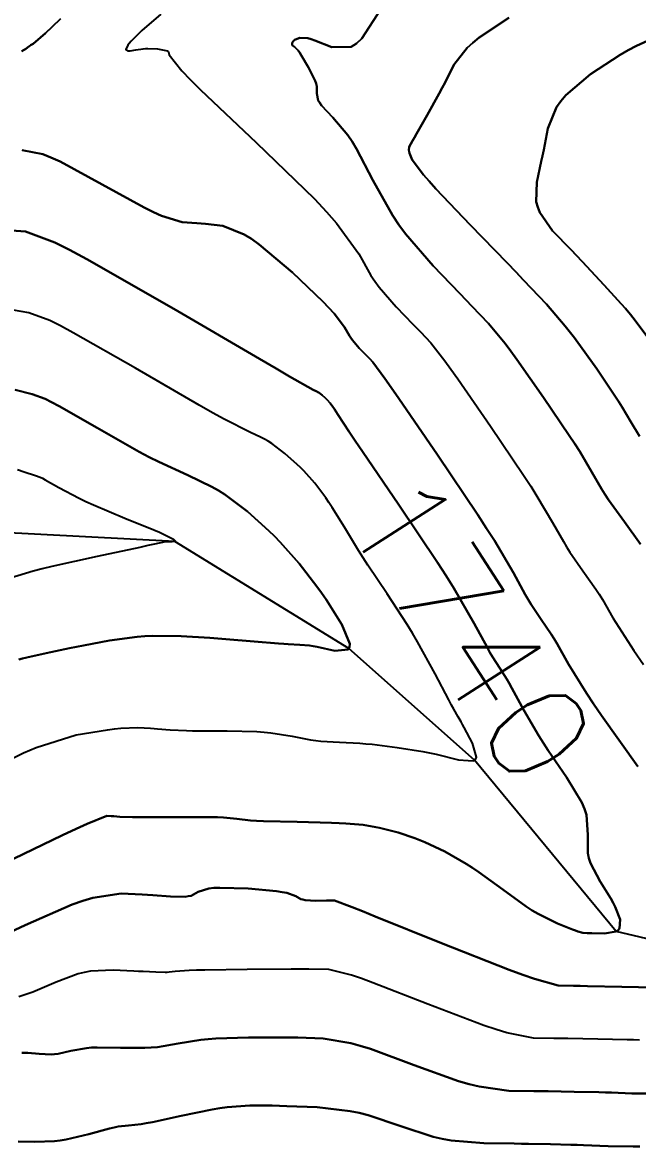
# Model space of a CAD drawing. Header units: metres. Extents: x 837475 to 838479, y 1189012 to 1191015.
# Drawn here: x 837827.79 to 837851.78, y 1189629.91 to 1189673.72 of the extents above; entities that cross this region are included whole.
import ezdxf

# ---------------------------------------------------------------- set-up
doc = ezdxf.new("R2010")
doc.units = ezdxf.units.M
doc.header["$LTSCALE"] = 0.3
for name, color, linetype in [('COTAS 10', 1, 'Continuous'), ('COTAS INT', 252, 'Continuous'), ('DRENAJE', 5, 'Continuous')]:
    doc.layers.add(name, color=color, linetype=linetype)
doc.styles.get("Standard").update_dxf_attribs({"font": 'simplex.shx'})

msp = doc.modelspace()

# ---------------------------------------------------------------- linework, layer by layer
at = {"layer": 'COTAS 10'}
for points in [[(837852.883, 1189673.333), (837851.737, 1189672.811), (837851.419, 1189672.64), (837851.101, 1189672.459), (837849.946, 1189671.71), (837848.986, 1189670.884), (837848.789, 1189670.655), (837848.624, 1189670.424), (837848.277, 1189669.588), (837848.121, 1189668.757), (837848.075, 1189668.53), (837848.028, 1189668.305), (837847.851, 1189667.501), (837847.834, 1189666.727), (837847.888, 1189666.52), (837847.968, 1189666.317), (837848.471, 1189665.606), (837849.187, 1189664.862), (837849.402, 1189664.637), (837849.623, 1189664.403), (837850.484, 1189663.489), (837851.146, 1189662.751), (837851.308, 1189662.57), (837851.508, 1189662.334), (837851.695, 1189662.105), (837852.265, 1189661.342)], [(837852.265, 1189661.342), (837851.695, 1189662.105), (837851.508, 1189662.334), (837851.308, 1189662.57), (837851.146, 1189662.751), (837850.484, 1189663.489), (837849.623, 1189664.403), (837849.402, 1189664.637), (837849.187, 1189664.862), (837848.471, 1189665.606), (837847.968, 1189666.317), (837847.888, 1189666.52), (837847.834, 1189666.727), (837847.851, 1189667.501), (837848.028, 1189668.305), (837848.075, 1189668.53), (837848.121, 1189668.757), (837848.277, 1189669.588), (837848.624, 1189670.424), (837848.789, 1189670.655), (837848.986, 1189670.884), (837849.946, 1189671.71), (837851.101, 1189672.459), (837851.419, 1189672.64), (837851.737, 1189672.811), (837852.883, 1189673.333)], [(837827.365, 1189665.612), (837827.908, 1189665.58), (837829.049, 1189665.151), (837829.621, 1189664.861), (837830.303, 1189664.497), (837833.693, 1189662.566), (837837.03, 1189660.612), (837837.679, 1189660.235), (837838.209, 1189659.928), (837839.131, 1189659.408), (837839.273, 1189659.34), (837839.311, 1189659.318), (837839.335, 1189659.304), (837839.349, 1189659.294), (837839.483, 1189659.195), (837839.609, 1189659.082), (837839.675, 1189659.016), (837839.787, 1189658.889), (837839.899, 1189658.741), (837839.932, 1189658.693), (837839.965, 1189658.643), (837840.09, 1189658.44), (837840.535, 1189657.766), (837840.769, 1189657.419), (837841.051, 1189657.003), (837842.474, 1189654.923), (837843.982, 1189652.672), (837844.318, 1189652.149), (837844.62, 1189651.67), (837845.415, 1189650.299), (837845.911, 1189649.37), (837846.024, 1189649.168), (837846.126, 1189648.991), (837846.405, 1189648.552), (837846.677, 1189648.13), (837846.775, 1189647.964), (837846.883, 1189647.776), (837847.353, 1189646.919), (837847.932, 1189645.911), (837848.109, 1189645.628), (837848.292, 1189645.344), (837849.013, 1189644.304), (837849.607, 1189643.321), (837849.013, 1189644.304), (837848.292, 1189645.344), (837848.109, 1189645.628), (837847.932, 1189645.911), (837847.353, 1189646.919), (837846.883, 1189647.776), (837846.775, 1189647.964), (837846.677, 1189648.13), (837846.405, 1189648.552), (837846.126, 1189648.991), (837846.024, 1189649.168), (837845.911, 1189649.37), (837845.415, 1189650.299), (837844.62, 1189651.67), (837844.318, 1189652.149), (837843.982, 1189652.672), (837842.474, 1189654.923), (837841.051, 1189657.003), (837840.769, 1189657.419), (837840.535, 1189657.766), (837840.09, 1189658.44), (837839.965, 1189658.643), (837839.932, 1189658.693), (837839.899, 1189658.741), (837839.787, 1189658.889), (837839.675, 1189659.016), (837839.609, 1189659.082), (837839.483, 1189659.195), (837839.349, 1189659.294), (837839.335, 1189659.304), (837839.311, 1189659.318), (837839.273, 1189659.34), (837839.131, 1189659.408), (837838.209, 1189659.928), (837837.679, 1189660.235), (837837.03, 1189660.612), (837833.693, 1189662.566), (837830.303, 1189664.497), (837829.621, 1189664.861), (837829.049, 1189665.151), (837827.908, 1189665.58), (837827.365, 1189665.612)], [(837826.673, 1189640.756), (837829.356, 1189642.044), (837829.881, 1189642.289), (837830.311, 1189642.486), (837831.077, 1189642.794), (837831.245, 1189642.785), (837831.299, 1189642.781), (837831.355, 1189642.777), (837831.582, 1189642.76), (837832.078, 1189642.746), (837832.305, 1189642.745), (837832.569, 1189642.744), (837833.845, 1189642.749), (837835.128, 1189642.745), (837835.398, 1189642.738), (837835.629, 1189642.729), (837836.156, 1189642.678), (837836.688, 1189642.619), (837836.923, 1189642.606), (837837.196, 1189642.594), (837838.501, 1189642.561), (837839.841, 1189642.528), (837840.137, 1189642.516), (837840.4, 1189642.503), (837841.078, 1189642.446), (837841.57, 1189642.36), (837841.716, 1189642.329), (837841.867, 1189642.294), (837842.448, 1189642.144), (837843.096, 1189641.927), (837843.29, 1189641.85), (837843.489, 1189641.766), (837844.261, 1189641.403), (837845.102, 1189640.926), (837845.345, 1189640.771), (837845.593, 1189640.605), (837846.525, 1189639.921), (837847.438, 1189639.261), (837847.673, 1189639.11), (837847.9, 1189638.973), (837848.658, 1189638.596), (837849.241, 1189638.365), (837849.358, 1189638.321), (837849.456, 1189638.286), (837849.648, 1189638.229), (837849.818, 1189638.226), (837849.902, 1189638.225), (837850.002, 1189638.223), (837850.494, 1189638.214), (837850.95, 1189638.29), (837851.027, 1189638.342), (837851.082, 1189638.408), (837851.101, 1189638.758), (837850.908, 1189639.25), (837850.829, 1189639.406), (837850.738, 1189639.569), (837850.319, 1189640.23), (837849.947, 1189640.945), (837849.886, 1189641.143), (837849.843, 1189641.34), (837849.842, 1189642.054), (837849.786, 1189642.833), (837849.71, 1189643.072), (837849.607, 1189643.321), (837849.71, 1189643.072), (837849.786, 1189642.833), (837849.842, 1189642.054), (837849.843, 1189641.34), (837849.886, 1189641.143), (837849.947, 1189640.945), (837850.319, 1189640.23), (837850.738, 1189639.569), (837850.829, 1189639.406), (837850.908, 1189639.25), (837851.101, 1189638.758), (837851.082, 1189638.408), (837851.027, 1189638.342), (837850.95, 1189638.29), (837850.494, 1189638.214), (837850.002, 1189638.223), (837849.902, 1189638.225), (837849.818, 1189638.226), (837849.648, 1189638.229), (837849.456, 1189638.286), (837849.358, 1189638.321), (837849.241, 1189638.365), (837848.658, 1189638.596), (837847.9, 1189638.973), (837847.673, 1189639.11), (837847.438, 1189639.261), (837846.525, 1189639.921), (837845.593, 1189640.605), (837845.345, 1189640.771), (837845.102, 1189640.926), (837844.261, 1189641.403), (837843.489, 1189641.766), (837843.29, 1189641.85), (837843.096, 1189641.927), (837842.448, 1189642.144), (837841.867, 1189642.294), (837841.716, 1189642.329), (837841.57, 1189642.36), (837841.078, 1189642.446), (837840.4, 1189642.503), (837840.137, 1189642.516), (837839.841, 1189642.528), (837838.501, 1189642.561), (837837.196, 1189642.594), (837836.923, 1189642.606), (837836.688, 1189642.619), (837836.156, 1189642.678), (837835.629, 1189642.729), (837835.398, 1189642.738), (837835.128, 1189642.745), (837833.845, 1189642.749), (837832.569, 1189642.744), (837832.305, 1189642.745), (837832.078, 1189642.746), (837831.582, 1189642.76), (837831.355, 1189642.777), (837831.299, 1189642.781), (837831.245, 1189642.785), (837831.077, 1189642.794), (837830.311, 1189642.486), (837829.881, 1189642.289), (837829.356, 1189642.044), (837826.673, 1189640.756)]]:
    msp.add_lwpolyline(points, dxfattribs=at)
at = {"layer": 'COTAS INT'}
for points in [[(837841.77, 1189674.237), (837841.032, 1189673.094), (837840.825, 1189672.906), (837840.616, 1189672.774), (837839.855, 1189672.759), (837839.195, 1189673.027), (837839.051, 1189673.073), (837838.924, 1189673.107), (837838.607, 1189673.127), (837838.434, 1189673.061), (837838.399, 1189673.041), (837838.369, 1189673.02), (837838.307, 1189672.936), (837838.305, 1189672.857), (837838.313, 1189672.838), (837838.325, 1189672.821), (837838.401, 1189672.772), (837838.547, 1189672.625), (837838.603, 1189672.546), (837838.666, 1189672.45), (837838.951, 1189671.968), (837839.201, 1189671.454), (837839.243, 1189671.338), (837839.272, 1189671.233), (837839.275, 1189670.952), (837839.324, 1189670.684), (837839.382, 1189670.589), (837839.458, 1189670.483), (837839.894, 1189670.024), (837840.475, 1189669.331), (837840.644, 1189669.079), (837840.815, 1189668.799), (837841.46, 1189667.57), (837842.226, 1189666.206), (837842.473, 1189665.841), (837842.735, 1189665.482), (837843.81, 1189664.235), (837844.856, 1189663.155), (837845.1, 1189662.901), (837845.324, 1189662.667), (837845.97, 1189661.987), (837846.613, 1189661.21), (837846.837, 1189660.915), (837847.08, 1189660.585), (837848.12, 1189659.108), (837849.118, 1189657.625), (837849.334, 1189657.292), (837849.525, 1189656.993), (837849.997, 1189656.193), (837850.376, 1189655.542), (837850.508, 1189655.337), (837850.653, 1189655.121), (837851.271, 1189654.253), (837851.893, 1189653.384)], [(837851.893, 1189653.384), (837851.271, 1189654.253), (837850.653, 1189655.121), (837850.508, 1189655.337), (837850.376, 1189655.542), (837849.997, 1189656.193), (837849.525, 1189656.993), (837849.334, 1189657.292), (837849.118, 1189657.625), (837848.12, 1189659.108), (837847.08, 1189660.585), (837846.837, 1189660.915), (837846.613, 1189661.21), (837845.97, 1189661.987), (837845.324, 1189662.667), (837845.1, 1189662.901), (837844.856, 1189663.155), (837843.81, 1189664.235), (837842.735, 1189665.482), (837842.473, 1189665.841), (837842.226, 1189666.206), (837841.46, 1189667.57), (837840.815, 1189668.799), (837840.644, 1189669.079), (837840.475, 1189669.331), (837839.894, 1189670.024), (837839.458, 1189670.483), (837839.382, 1189670.589), (837839.324, 1189670.684), (837839.275, 1189670.952), (837839.272, 1189671.233), (837839.243, 1189671.338), (837839.201, 1189671.454), (837838.951, 1189671.968), (837838.666, 1189672.45), (837838.603, 1189672.546), (837838.547, 1189672.625), (837838.401, 1189672.772), (837838.325, 1189672.821), (837838.313, 1189672.838), (837838.305, 1189672.857), (837838.307, 1189672.936), (837838.369, 1189673.02), (837838.399, 1189673.041), (837838.434, 1189673.061), (837838.607, 1189673.127), (837838.924, 1189673.107), (837839.051, 1189673.073), (837839.195, 1189673.027), (837839.855, 1189672.759), (837840.616, 1189672.774), (837840.825, 1189672.906), (837841.032, 1189673.094), (837841.77, 1189674.237)], [(837829.277, 1189673.859), (837828.949, 1189673.557), (837828.68, 1189673.311), (837828.201, 1189672.893), (837828.1, 1189672.833), (837828.069, 1189672.812), (837828.038, 1189672.79), (837827.914, 1189672.697), (837827.759, 1189672.599)], [(837827.759, 1189672.599), (837827.914, 1189672.697), (837828.038, 1189672.79), (837828.069, 1189672.812), (837828.1, 1189672.833), (837828.201, 1189672.893), (837828.68, 1189673.311), (837828.949, 1189673.557), (837829.277, 1189673.859)], [(837833.187, 1189674.053), (837832.438, 1189673.404), (837832.025, 1189672.993), (837831.95, 1189672.907), (837831.892, 1189672.834), (837831.823, 1189672.671), (837831.907, 1189672.618), (837831.946, 1189672.614), (837831.99, 1189672.614), (837832.207, 1189672.654), (837832.495, 1189672.702), (837832.585, 1189672.708), (837832.68, 1189672.711), (837833.061, 1189672.696), (837833.38, 1189672.637), (837833.437, 1189672.613), (837833.479, 1189672.585), (837833.514, 1189672.456), (837834.001, 1189671.84), (837834.328, 1189671.505), (837834.738, 1189671.099), (837836.911, 1189669.042), (837839.177, 1189666.843), (837839.645, 1189666.348), (837840.043, 1189665.903), (837840.908, 1189664.708), (837841.384, 1189663.859), (837841.538, 1189663.633), (837841.701, 1189663.41), (837842.37, 1189662.634), (837843.02, 1189661.962), (837843.172, 1189661.804), (837843.311, 1189661.659), (837843.713, 1189661.236), (837844.266, 1189660.529), (837844.501, 1189660.205), (837844.772, 1189659.826), (837846.047, 1189657.991), (837847.335, 1189656.077), (837847.615, 1189655.648), (837847.86, 1189655.261), (837848.469, 1189654.228), (837848.888, 1189653.485), (837849.014, 1189653.281), (837849.144, 1189653.078), (837849.649, 1189652.353), (837850.154, 1189651.633), (837850.284, 1189651.433), (837850.409, 1189651.233), (837850.825, 1189650.51), (837851.638, 1189649.242), (837852.013, 1189648.698)], [(837833.187, 1189674.053), (837832.438, 1189673.404), (837832.025, 1189672.993), (837831.95, 1189672.907), (837831.892, 1189672.834), (837831.823, 1189672.671), (837831.907, 1189672.618), (837831.946, 1189672.614), (837831.99, 1189672.614), (837832.207, 1189672.654), (837832.495, 1189672.702), (837832.585, 1189672.708), (837832.68, 1189672.711), (837833.061, 1189672.696), (837833.38, 1189672.637), (837833.437, 1189672.613), (837833.479, 1189672.585), (837833.514, 1189672.456), (837834.001, 1189671.84), (837834.328, 1189671.505), (837834.738, 1189671.099), (837836.911, 1189669.042), (837839.177, 1189666.843), (837839.645, 1189666.348), (837840.043, 1189665.903), (837840.908, 1189664.708), (837841.384, 1189663.859), (837841.538, 1189663.633), (837841.701, 1189663.41), (837842.37, 1189662.634), (837843.02, 1189661.962), (837843.172, 1189661.804), (837843.311, 1189661.659), (837843.713, 1189661.236), (837844.266, 1189660.529), (837844.501, 1189660.205), (837844.772, 1189659.826), (837846.047, 1189657.991), (837847.335, 1189656.077), (837847.615, 1189655.648), (837847.86, 1189655.261), (837848.469, 1189654.228), (837848.888, 1189653.485), (837849.014, 1189653.281), (837849.144, 1189653.078), (837849.649, 1189652.353), (837850.154, 1189651.633), (837850.284, 1189651.433), (837850.409, 1189651.233), (837850.825, 1189650.51), (837851.638, 1189649.242), (837852.013, 1189648.698)], [(837851.864, 1189657.599), (837851.524, 1189658.157), (837851.189, 1189658.725), (837851.054, 1189658.937), (837850.9, 1189659.173), (837850.192, 1189660.225), (837849.387, 1189661.345), (837849.326, 1189661.426), (837849.172, 1189661.624), (837848.961, 1189661.89), (837848.227, 1189662.738), (837847.338, 1189663.675), (837847.029, 1189663.998), (837846.692, 1189664.347), (837845.251, 1189665.837), (837843.92, 1189667.239), (837843.653, 1189667.533), (837843.43, 1189667.787), (837842.993, 1189668.366), (837842.883, 1189668.635), (837842.867, 1189668.694), (837842.856, 1189668.745), (837842.869, 1189668.872), (837843.009, 1189669.112), (837843.08, 1189669.234), (837843.164, 1189669.381), (837843.581, 1189670.115), (837844.048, 1189670.958), (837844.164, 1189671.173), (837844.274, 1189671.381), (837844.621, 1189672.067), (837845.136, 1189672.735), (837845.353, 1189672.931), (837845.601, 1189673.133), (837846.762, 1189673.903)], [(837846.762, 1189673.903), (837845.601, 1189673.133), (837845.353, 1189672.931), (837845.136, 1189672.735), (837844.621, 1189672.067), (837844.274, 1189671.381), (837844.164, 1189671.173), (837844.048, 1189670.958), (837843.581, 1189670.115), (837843.164, 1189669.381), (837843.08, 1189669.234), (837843.009, 1189669.112), (837842.869, 1189668.872), (837842.856, 1189668.745), (837842.867, 1189668.694), (837842.883, 1189668.635), (837842.993, 1189668.366), (837843.43, 1189667.787), (837843.653, 1189667.533), (837843.92, 1189667.239), (837845.251, 1189665.837), (837846.692, 1189664.347), (837847.029, 1189663.998), (837847.338, 1189663.675), (837848.227, 1189662.738), (837848.961, 1189661.89), (837849.172, 1189661.624), (837849.326, 1189661.426), (837849.387, 1189661.345), (837850.192, 1189660.225), (837850.9, 1189659.173), (837851.054, 1189658.937), (837851.189, 1189658.725), (837851.524, 1189658.157), (837851.864, 1189657.599)], [(837827.779, 1189668.751), (837828.581, 1189668.588), (837828.899, 1189668.461), (837829.257, 1189668.298), (837830.895, 1189667.411), (837832.535, 1189666.505), (837832.894, 1189666.329), (837833.212, 1189666.186), (837834.021, 1189665.942), (837834.592, 1189665.901), (837834.76, 1189665.885), (837834.934, 1189665.868), (837835.599, 1189665.793), (837836.439, 1189665.463), (837836.722, 1189665.286), (837837.028, 1189665.071), (837838.318, 1189663.983), (837839.503, 1189662.845), (837839.743, 1189662.598), (837839.945, 1189662.382), (837840.356, 1189661.846), (837840.543, 1189661.513), (837840.603, 1189661.424), (837840.667, 1189661.337), (837840.929, 1189661.033), (837841.184, 1189660.769), (837841.244, 1189660.707), (837841.298, 1189660.65), (837841.348, 1189660.598), (837841.456, 1189660.484), (837841.918, 1189659.849), (837842.166, 1189659.496), (837842.465, 1189659.066), (837843.974, 1189656.875), (837845.552, 1189654.529), (837845.895, 1189654.003), (837846.196, 1189653.53), (837846.942, 1189652.264), (837847.4, 1189651.427), (837847.519, 1189651.225), (837847.635, 1189651.034), (837848.027, 1189650.452), (837848.415, 1189649.881), (837848.529, 1189649.698), (837848.646, 1189649.505), (837849.089, 1189648.714), (837849.785, 1189647.576), (837850.061, 1189647.163), (837850.373, 1189646.707), (837851.79, 1189644.724)], [(837851.79, 1189644.724), (837850.373, 1189646.707), (837850.061, 1189647.163), (837849.785, 1189647.576), (837849.089, 1189648.714), (837848.646, 1189649.505), (837848.529, 1189649.698), (837848.415, 1189649.881), (837848.027, 1189650.452), (837847.635, 1189651.034), (837847.519, 1189651.225), (837847.4, 1189651.427), (837846.942, 1189652.264), (837846.196, 1189653.53), (837845.895, 1189654.003), (837845.552, 1189654.529), (837843.974, 1189656.875), (837842.465, 1189659.066), (837842.166, 1189659.496), (837841.918, 1189659.849), (837841.456, 1189660.484), (837841.348, 1189660.598), (837841.298, 1189660.65), (837841.244, 1189660.707), (837841.184, 1189660.769), (837840.929, 1189661.033), (837840.667, 1189661.337), (837840.603, 1189661.424), (837840.543, 1189661.513), (837840.356, 1189661.846), (837839.945, 1189662.382), (837839.743, 1189662.598), (837839.503, 1189662.845), (837838.318, 1189663.983), (837837.028, 1189665.071), (837836.722, 1189665.286), (837836.439, 1189665.463), (837835.599, 1189665.793), (837834.934, 1189665.868), (837834.76, 1189665.885), (837834.592, 1189665.901), (837834.021, 1189665.942), (837833.212, 1189666.186), (837832.894, 1189666.329), (837832.535, 1189666.505), (837830.895, 1189667.411), (837829.257, 1189668.298), (837828.899, 1189668.461), (837828.581, 1189668.588), (837827.779, 1189668.751)], [(837827.309, 1189644.996), (837827.831, 1189645.246), (837828.326, 1189645.462), (837829.888, 1189645.948), (837831.1, 1189646.15), (837831.374, 1189646.186), (837831.621, 1189646.214), (837832.292, 1189646.243), (837832.786, 1189646.212), (837832.923, 1189646.202), (837833.059, 1189646.192), (837833.549, 1189646.151), (837834.188, 1189646.117), (837834.418, 1189646.111), (837834.672, 1189646.107), (837835.778, 1189646.105), (837836.93, 1189646.079), (837837.212, 1189646.06), (837837.478, 1189646.035), (837838.305, 1189645.899), (837839.027, 1189645.76), (837839.228, 1189645.732), (837839.429, 1189645.709), (837840.155, 1189645.667), (837840.943, 1189645.629), (837841.182, 1189645.609), (837841.431, 1189645.585), (837842.408, 1189645.465), (837843.404, 1189645.302), (837843.666, 1189645.251), (837843.921, 1189645.198), (837844.792, 1189644.982), (837845.169, 1189644.956), (837845.381, 1189644.94), (837845.46, 1189644.995), (837845.502, 1189645.08), (837845.346, 1189645.628), (837845.019, 1189646.235), (837844.953, 1189646.356), (837844.897, 1189646.457), (837844.782, 1189646.652), (837844.617, 1189646.948), (837844.529, 1189647.112), (837844.423, 1189647.313), (837843.888, 1189648.335), (837843.203, 1189649.577), (837843.002, 1189649.917), (837842.796, 1189650.254), (837842.014, 1189651.453), (837841.264, 1189652.572), (837841.078, 1189652.858), (837840.902, 1189653.134), (837840.345, 1189654.045), (837839.867, 1189654.821), (837839.74, 1189655.012), (837839.616, 1189655.193), (837839.187, 1189655.76), (837838.758, 1189656.242), (837838.634, 1189656.37), (837838.506, 1189656.496), (837838.025, 1189656.927), (837837.517, 1189657.305), (837837.372, 1189657.396), (837837.225, 1189657.481), (837837.07, 1189657.556), (837836.682, 1189657.741), (837835.658, 1189658.259), (837835.207, 1189658.507), (837834.685, 1189658.801), (837832.198, 1189660.241), (837829.76, 1189661.63), (837829.269, 1189661.892), (837828.858, 1189662.1), (837828.038, 1189662.409), (837827.434, 1189662.508)], [(837827.309, 1189644.996), (837827.831, 1189645.246), (837828.326, 1189645.462), (837829.888, 1189645.948), (837831.1, 1189646.15), (837831.374, 1189646.186), (837831.621, 1189646.214), (837832.292, 1189646.243), (837832.786, 1189646.212), (837832.923, 1189646.202), (837833.059, 1189646.192), (837833.549, 1189646.151), (837834.188, 1189646.117), (837834.418, 1189646.111), (837834.672, 1189646.107), (837835.778, 1189646.105), (837836.93, 1189646.079), (837837.212, 1189646.06), (837837.478, 1189646.035), (837838.305, 1189645.899), (837839.027, 1189645.76), (837839.228, 1189645.732), (837839.429, 1189645.709), (837840.155, 1189645.667), (837840.943, 1189645.629), (837841.182, 1189645.609), (837841.431, 1189645.585), (837842.408, 1189645.465), (837843.404, 1189645.302), (837843.666, 1189645.251), (837843.921, 1189645.198), (837844.792, 1189644.982), (837845.169, 1189644.956), (837845.381, 1189644.94), (837845.46, 1189644.995), (837845.502, 1189645.08), (837845.346, 1189645.628), (837845.019, 1189646.235), (837844.953, 1189646.356), (837844.897, 1189646.457), (837844.782, 1189646.652), (837844.617, 1189646.948), (837844.529, 1189647.112), (837844.423, 1189647.313), (837843.888, 1189648.335), (837843.203, 1189649.577), (837843.002, 1189649.917), (837842.796, 1189650.254), (837842.014, 1189651.453), (837841.264, 1189652.572), (837841.078, 1189652.858), (837840.902, 1189653.134), (837840.345, 1189654.045), (837839.867, 1189654.821), (837839.74, 1189655.012), (837839.616, 1189655.193), (837839.187, 1189655.76), (837838.758, 1189656.242), (837838.634, 1189656.37), (837838.506, 1189656.496), (837838.025, 1189656.927), (837837.517, 1189657.305), (837837.372, 1189657.396), (837837.225, 1189657.481), (837837.07, 1189657.556), (837836.682, 1189657.741), (837835.658, 1189658.259), (837835.207, 1189658.507), (837834.685, 1189658.801), (837832.198, 1189660.241), (837829.76, 1189661.63), (837829.269, 1189661.892), (837828.858, 1189662.1), (837828.038, 1189662.409), (837827.434, 1189662.508)], [(837827.503, 1189659.405), (837828.168, 1189659.237), (837828.668, 1189659.049), (837828.918, 1189658.922), (837829.217, 1189658.763), (837830.703, 1189657.916), (837832.341, 1189656.99), (837832.736, 1189656.78), (837833.106, 1189656.59), (837834.234, 1189656.073), (837835.178, 1189655.622), (837835.432, 1189655.474), (837835.684, 1189655.316), (837836.568, 1189654.66), (837837.404, 1189653.91), (837837.625, 1189653.692), (837837.842, 1189653.469), (837838.587, 1189652.63), (837839.277, 1189651.739), (837839.459, 1189651.483), (837839.636, 1189651.224), (837840.242, 1189650.259), (837840.554, 1189649.5), (837840.546, 1189649.371), (837840.497, 1189649.277), (837839.977, 1189649.233), (837839.288, 1189649.382), (837839.131, 1189649.411), (837838.99, 1189649.433), (837838.606, 1189649.468), (837838.159, 1189649.486), (837837.978, 1189649.498), (837837.773, 1189649.514), (837836.827, 1189649.595), (837835.716, 1189649.688), (837835.407, 1189649.712), (837835.098, 1189649.734), (837833.977, 1189649.803), (837832.865, 1189649.814), (837832.562, 1189649.799), (837832.26, 1189649.776), (837831.188, 1189649.629), (837830.164, 1189649.434), (837829.893, 1189649.381), (837829.627, 1189649.328), (837828.714, 1189649.139), (837827.957, 1189648.97), (837827.79, 1189648.929), (837827.642, 1189648.891)], [(837827.642, 1189648.891), (837827.79, 1189648.929), (837827.957, 1189648.97), (837828.714, 1189649.139), (837829.627, 1189649.328), (837829.893, 1189649.381), (837830.164, 1189649.434), (837831.188, 1189649.629), (837832.26, 1189649.776), (837832.562, 1189649.799), (837832.865, 1189649.814), (837833.977, 1189649.803), (837835.098, 1189649.734), (837835.407, 1189649.712), (837835.716, 1189649.688), (837836.827, 1189649.595), (837837.773, 1189649.514), (837837.978, 1189649.498), (837838.159, 1189649.486), (837838.606, 1189649.468), (837838.99, 1189649.433), (837839.131, 1189649.411), (837839.288, 1189649.382), (837839.977, 1189649.233), (837840.497, 1189649.277), (837840.546, 1189649.371), (837840.554, 1189649.5), (837840.242, 1189650.259), (837839.636, 1189651.224), (837839.459, 1189651.483), (837839.277, 1189651.739), (837838.587, 1189652.63), (837837.842, 1189653.469), (837837.625, 1189653.692), (837837.404, 1189653.91), (837836.568, 1189654.66), (837835.684, 1189655.316), (837835.432, 1189655.474), (837835.178, 1189655.622), (837834.234, 1189656.073), (837833.106, 1189656.59), (837832.736, 1189656.78), (837832.341, 1189656.99), (837830.703, 1189657.916), (837829.217, 1189658.763), (837828.918, 1189658.922), (837828.668, 1189659.049), (837828.168, 1189659.237), (837827.503, 1189659.405)], [(837827.588, 1189656.291), (837827.848, 1189656.202), (837828.297, 1189656.066), (837828.477, 1189655.998), (837828.567, 1189655.953), (837828.674, 1189655.896), (837829.207, 1189655.592), (837829.996, 1189655.179), (837830.265, 1189655.053), (837830.555, 1189654.922), (837831.785, 1189654.406), (837832.911, 1189653.946), (837833.135, 1189653.85), (837833.322, 1189653.768), (837833.682, 1189653.584), (837833.742, 1189653.51), (837833.74, 1189653.497), (837833.73, 1189653.486), (837833.625, 1189653.475), (837833.491, 1189653.48), (837833.462, 1189653.481), (837833.436, 1189653.481), (837833.373, 1189653.476), (837832.939, 1189653.385), (837832.68, 1189653.33), (837832.361, 1189653.262), (837830.706, 1189652.911), (837828.94, 1189652.516), (837828.55, 1189652.421), (837828.204, 1189652.332), (837827.312, 1189652.061)], [(837827.588, 1189656.291), (837827.848, 1189656.202), (837828.297, 1189656.066), (837828.477, 1189655.998), (837828.567, 1189655.953), (837828.674, 1189655.896), (837829.207, 1189655.592), (837829.996, 1189655.179), (837830.265, 1189655.053), (837830.555, 1189654.922), (837831.785, 1189654.406), (837832.911, 1189653.946), (837833.135, 1189653.85), (837833.322, 1189653.768), (837833.682, 1189653.584), (837833.742, 1189653.51), (837833.74, 1189653.497), (837833.73, 1189653.486), (837833.625, 1189653.475), (837833.491, 1189653.48), (837833.462, 1189653.481), (837833.436, 1189653.481), (837833.373, 1189653.476), (837832.939, 1189653.385), (837832.68, 1189653.33), (837832.361, 1189653.262), (837830.706, 1189652.911), (837828.94, 1189652.516), (837828.55, 1189652.421), (837828.204, 1189652.332), (837827.312, 1189652.061)], [(837852.466, 1189636.11), (837851.167, 1189636.136), (837849.828, 1189636.161), (837849.54, 1189636.166), (837849.289, 1189636.171), (837848.684, 1189636.18), (837847.762, 1189636.436), (837847.311, 1189636.596), (837846.775, 1189636.795), (837844.134, 1189637.835), (837841.55, 1189638.875), (837841.05, 1189639.074), (837840.644, 1189639.234), (837839.958, 1189639.49), (837839.8, 1189639.492), (837839.642, 1189639.492), (837839.231, 1189639.488), (837838.812, 1189639.512), (837838.723, 1189639.529), (837838.644, 1189639.549), (837838.455, 1189639.661), (837838.099, 1189639.792), (837837.916, 1189639.825), (837837.697, 1189639.857), (837836.597, 1189639.958), (837835.483, 1189639.994), (837835.254, 1189639.985), (837835.06, 1189639.966), (837834.644, 1189639.828), (837834.363, 1189639.682), (837834.254, 1189639.659), (837834.13, 1189639.643), (837833.568, 1189639.647), (837832.874, 1189639.697), (837832.668, 1189639.71), (837832.455, 1189639.723), (837831.635, 1189639.767), (837830.536, 1189639.604), (837830.148, 1189639.486), (837829.723, 1189639.336), (837827.888, 1189638.534), (837826.074, 1189637.688)], [(837826.074, 1189637.688), (837827.888, 1189638.534), (837829.723, 1189639.336), (837830.148, 1189639.486), (837830.536, 1189639.604), (837831.635, 1189639.767), (837832.455, 1189639.723), (837832.668, 1189639.71), (837832.874, 1189639.697), (837833.568, 1189639.647), (837834.13, 1189639.643), (837834.254, 1189639.659), (837834.363, 1189639.682), (837834.644, 1189639.828), (837835.06, 1189639.966), (837835.254, 1189639.985), (837835.483, 1189639.994), (837836.597, 1189639.958), (837837.697, 1189639.857), (837837.916, 1189639.825), (837838.099, 1189639.792), (837838.455, 1189639.661), (837838.644, 1189639.549), (837838.723, 1189639.529), (837838.812, 1189639.512), (837839.231, 1189639.488), (837839.642, 1189639.492), (837839.8, 1189639.492), (837839.958, 1189639.49), (837840.644, 1189639.234), (837841.05, 1189639.074), (837841.55, 1189638.875), (837844.134, 1189637.835), (837846.775, 1189636.795), (837847.311, 1189636.596), (837847.762, 1189636.436), (837848.684, 1189636.18), (837849.289, 1189636.171), (837849.54, 1189636.166), (837849.828, 1189636.161), (837851.167, 1189636.136), (837852.466, 1189636.11)], [(837851.856, 1189634.053), (837851.627, 1189634.059), (837851.372, 1189634.065), (837850.238, 1189634.09), (837849.061, 1189634.111), (837848.779, 1189634.116), (837848.515, 1189634.12), (837847.72, 1189634.131), (837846.68, 1189634.338), (837846.262, 1189634.467), (837845.787, 1189634.626), (837843.604, 1189635.458), (837841.458, 1189636.292), (837841.008, 1189636.454), (837840.619, 1189636.585), (837839.735, 1189636.805), (837838.956, 1189636.82), (837838.635, 1189636.821), (837838.267, 1189636.821), (837836.557, 1189636.809), (837834.903, 1189636.785), (837834.571, 1189636.776), (837834.294, 1189636.767), (837833.748, 1189636.728), (837833.516, 1189636.696), (837833.438, 1189636.692), (837833.352, 1189636.69), (837832.992, 1189636.698), (837832.492, 1189636.724), (837832.319, 1189636.733), (837832.132, 1189636.742), (837831.33, 1189636.782), (837830.442, 1189636.737), (837830.199, 1189636.693), (837829.959, 1189636.635), (837829.102, 1189636.313), (837828.196, 1189635.927), (837827.925, 1189635.829), (837827.644, 1189635.736)], [(837851.856, 1189634.053), (837851.627, 1189634.059), (837851.372, 1189634.065), (837850.238, 1189634.09), (837849.061, 1189634.111), (837848.779, 1189634.116), (837848.515, 1189634.12), (837847.72, 1189634.131), (837846.68, 1189634.338), (837846.262, 1189634.467), (837845.787, 1189634.626), (837843.604, 1189635.458), (837841.458, 1189636.292), (837841.008, 1189636.454), (837840.619, 1189636.585), (837839.735, 1189636.805), (837838.956, 1189636.82), (837838.635, 1189636.821), (837838.267, 1189636.821), (837836.557, 1189636.809), (837834.903, 1189636.785), (837834.571, 1189636.776), (837834.294, 1189636.767), (837833.748, 1189636.728), (837833.516, 1189636.696), (837833.438, 1189636.692), (837833.352, 1189636.69), (837832.992, 1189636.698), (837832.492, 1189636.724), (837832.319, 1189636.733), (837832.132, 1189636.742), (837831.33, 1189636.782), (837830.442, 1189636.737), (837830.199, 1189636.693), (837829.959, 1189636.635), (837829.102, 1189636.313), (837828.196, 1189635.927), (837827.925, 1189635.829), (837827.644, 1189635.736)], [(837852.342, 1189631.975), (837851.558, 1189631.977), (837850.765, 1189632.007), (837850.526, 1189632.014), (837850.278, 1189632.021), (837849.309, 1189632.043), (837848.294, 1189632.061), (837848.017, 1189632.065), (837847.741, 1189632.069), (837846.756, 1189632.081), (837845.598, 1189632.241), (837845.213, 1189632.338), (837844.8, 1189632.457), (837843.074, 1189633.08), (837841.366, 1189633.71), (837840.965, 1189633.834), (837840.594, 1189633.935), (837839.512, 1189634.121), (837838.531, 1189634.152), (837838.224, 1189634.157), (837837.901, 1189634.16), (837836.607, 1189634.157), (837835.337, 1189634.112), (837835.03, 1189634.088), (837834.742, 1189634.059), (837833.861, 1189633.915), (837833.056, 1189633.783), (837832.815, 1189633.763), (837832.568, 1189633.749), (837831.611, 1189633.757), (837830.702, 1189633.77), (837830.485, 1189633.76), (837830.282, 1189633.743), (837829.676, 1189633.63), (837829.177, 1189633.521), (837829.043, 1189633.506), (837828.91, 1189633.498), (837828.445, 1189633.524), (837828.001, 1189633.56), (837827.882, 1189633.559), (837827.765, 1189633.553)], [(837827.765, 1189633.553), (837827.882, 1189633.559), (837828.001, 1189633.56), (837828.445, 1189633.524), (837828.91, 1189633.498), (837829.043, 1189633.506), (837829.177, 1189633.521), (837829.676, 1189633.63), (837830.282, 1189633.743), (837830.485, 1189633.76), (837830.702, 1189633.77), (837831.611, 1189633.757), (837832.568, 1189633.749), (837832.815, 1189633.763), (837833.056, 1189633.783), (837833.861, 1189633.915), (837834.742, 1189634.059), (837835.03, 1189634.088), (837835.337, 1189634.112), (837836.607, 1189634.157), (837837.901, 1189634.16), (837838.224, 1189634.157), (837838.531, 1189634.152), (837839.512, 1189634.121), (837840.594, 1189633.935), (837840.965, 1189633.834), (837841.366, 1189633.71), (837843.074, 1189633.08), (837844.8, 1189632.457), (837845.213, 1189632.338), (837845.598, 1189632.241), (837846.756, 1189632.081), (837847.741, 1189632.069), (837848.017, 1189632.065), (837848.294, 1189632.061), (837849.309, 1189632.043), (837850.278, 1189632.021), (837850.526, 1189632.014), (837850.765, 1189632.007), (837851.558, 1189631.977), (837852.342, 1189631.975)], [(837827.626, 1189630.102), (837828.275, 1189630.089), (837829.033, 1189630.108), (837829.258, 1189630.135), (837829.49, 1189630.173), (837830.38, 1189630.389), (837831.185, 1189630.611), (837831.362, 1189630.652), (837831.52, 1189630.684), (837831.928, 1189630.727), (837832.412, 1189630.775), (837832.618, 1189630.811), (837832.855, 1189630.857), (837833.974, 1189631.102), (837835.19, 1189631.351), (837835.489, 1189631.399), (837835.772, 1189631.438), (837836.657, 1189631.505), (837837.534, 1189631.499), (837837.812, 1189631.493), (837838.105, 1189631.484), (837839.289, 1189631.436), (837840.569, 1189631.286), (837840.922, 1189631.213), (837841.275, 1189631.127), (837842.544, 1189630.703), (837843.812, 1189630.289), (837844.164, 1189630.208), (837844.517, 1189630.143), (837845.792, 1189630.032), (837846.966, 1189630.019), (837847.255, 1189630.015), (837847.528, 1189630.011), (837848.381, 1189629.997), (837849.184, 1189629.976), (837849.425, 1189629.969), (837849.674, 1189629.96), (837850.642, 1189629.922), (837851.615, 1189629.905), (837851.866, 1189629.91)], [(837851.866, 1189629.91), (837851.615, 1189629.905), (837850.642, 1189629.922), (837849.674, 1189629.96), (837849.425, 1189629.969), (837849.184, 1189629.976), (837848.381, 1189629.997), (837847.528, 1189630.011), (837847.255, 1189630.015), (837846.966, 1189630.019), (837845.792, 1189630.032), (837844.517, 1189630.143), (837844.164, 1189630.208), (837843.812, 1189630.289), (837842.544, 1189630.703), (837841.275, 1189631.127), (837840.922, 1189631.213), (837840.569, 1189631.286), (837839.289, 1189631.436), (837838.105, 1189631.484), (837837.812, 1189631.493), (837837.534, 1189631.499), (837836.657, 1189631.505), (837835.772, 1189631.438), (837835.489, 1189631.399), (837835.19, 1189631.351), (837833.974, 1189631.102), (837832.855, 1189630.857), (837832.618, 1189630.811), (837832.412, 1189630.775), (837831.928, 1189630.727), (837831.52, 1189630.684), (837831.362, 1189630.652), (837831.185, 1189630.611), (837830.38, 1189630.389), (837829.49, 1189630.173), (837829.258, 1189630.135), (837829.033, 1189630.108), (837828.275, 1189630.089), (837827.626, 1189630.102)]]:
    msp.add_lwpolyline(points, dxfattribs=at)
at = {"layer": 'DRENAJE'}
for p, q in [((837833.73, 1189653.486), (837824.288, 1189653.981)), ((837840.5215, 1189649.324), (837833.73, 1189653.486)), ((837845.4205, 1189644.9675), (837840.5215, 1189649.324)), ((837850.95, 1189638.29), (837845.4205, 1189644.9675)), ((837857.648, 1189636.696), (837850.95, 1189638.29))]:
    msp.add_line(p, q, dxfattribs=at)

# ---------------------------------------------------------------- texts
at = {"layer": 'COTAS 10', "insert": (837840.115, 1189654.575), "char_height": 3.799998, "attachment_point": 7, "rotation": 302.737407}
msp.add_mtext('1740', dxfattribs=at)
msp.add_mtext('1740', dxfattribs=at)

doc.saveas('drawing.dxf')
